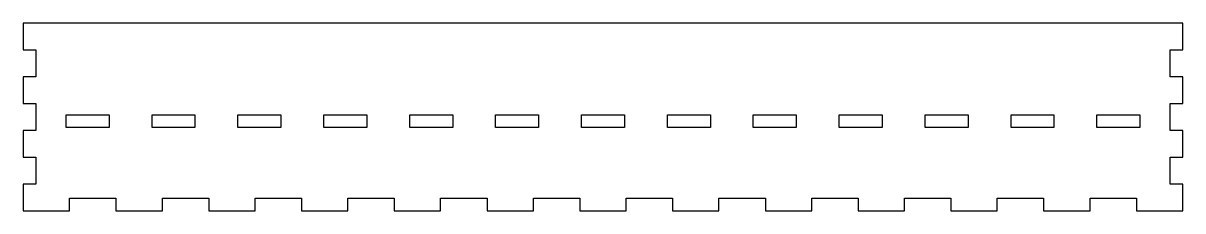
# Model space of a CAD drawing. Header units: millimetres. Extents: x -149 to 129, y -52 to -7.
import ezdxf

# ---------------------------------------------------------------- set-up
doc = ezdxf.new("R2010")
doc.units = ezdxf.units.MM

msp = doc.modelspace()

# ---------------------------------------------------------------- linework, layer by layer
for points in [[(-115.63, -52.25), (-115.63, -49.25), (-104.53, -49.25), (-104.53, -52.25), (-93.43, -52.25), (-93.43, -49.25), (-82.33, -49.25), (-82.33, -52.25), (-71.23, -52.25), (-71.23, -49.25), (-60.13, -49.25), (-60.13, -52.25), (-49.03, -52.25), (-49.03, -49.25), (-37.93, -49.25), (-37.93, -52.25), (-26.83, -52.25), (-26.83, -49.25), (-15.73, -49.25), (-15.73, -52.25), (-4.63, -52.25), (-4.63, -49.25), (6.47, -49.25), (6.47, -52.25), (17.57, -52.25), (17.57, -49.25), (28.67, -49.25), (28.67, -52.25), (39.77, -52.25), (39.77, -49.25), (50.87, -49.25), (50.87, -52.25), (61.97, -52.25), (61.97, -49.25), (73.07, -49.25), (73.07, -52.25), (84.17, -52.25), (84.17, -49.25), (95.27, -49.25), (95.27, -52.25), (106.37, -52.25), (106.37, -49.25), (117.47, -49.25), (117.47, -52.25), (128.57, -52.25), (128.57, -45.82), (125.57, -45.82), (125.57, -39.39), (128.57, -39.39), (128.57, -32.97), (125.57, -32.97), (125.57, -26.54), (128.57, -26.54), (128.57, -20.11), (125.57, -20.11), (125.57, -13.68), (128.57, -13.68), (128.57, -7.25), (-148.93, -7.25), (-148.93, -13.68), (-145.93, -13.68), (-145.93, -20.11), (-148.93, -20.11), (-148.93, -26.54), (-145.93, -26.54), (-145.93, -32.97), (-148.93, -32.97), (-148.93, -39.39), (-145.93, -39.39), (-145.93, -45.82), (-148.93, -45.82), (-148.93, -52.25), (-137.83, -52.25), (-137.83, -49.25), (-126.73, -49.25), (-126.73, -52.25)], [(-128.38, -29.25), (-128.38, -32.25), (-138.65, -32.25), (-138.65, -29.25)], [(-107.82, -29.25), (-107.82, -32.25), (-118.1, -32.25), (-118.1, -29.25)], [(-87.26, -29.25), (-87.26, -32.25), (-97.54, -32.25), (-97.54, -29.25)], [(-66.71, -29.25), (-66.71, -32.25), (-76.99, -32.25), (-76.99, -29.25)], [(-46.15, -29.25), (-46.15, -32.25), (-56.43, -32.25), (-56.43, -29.25)], [(-25.6, -29.25), (-25.6, -32.25), (-35.88, -32.25), (-35.88, -29.25)], [(-5.04, -29.25), (-5.04, -32.25), (-15.32, -32.25), (-15.32, -29.25)], [(15.51, -29.25), (15.51, -32.25), (5.24, -32.25), (5.24, -29.25)], [(36.07, -29.25), (36.07, -32.25), (25.79, -32.25), (25.79, -29.25)], [(56.62, -29.25), (56.62, -32.25), (46.35, -32.25), (46.35, -29.25)], [(77.18, -29.25), (77.18, -32.25), (66.9, -32.25), (66.9, -29.25)], [(97.74, -29.25), (97.74, -32.25), (87.46, -32.25), (87.46, -29.25)], [(118.29, -29.25), (118.29, -32.25), (108.01, -32.25), (108.01, -29.25)]]:
    msp.add_lwpolyline(points, close=True)

doc.saveas('drawing.dxf')
